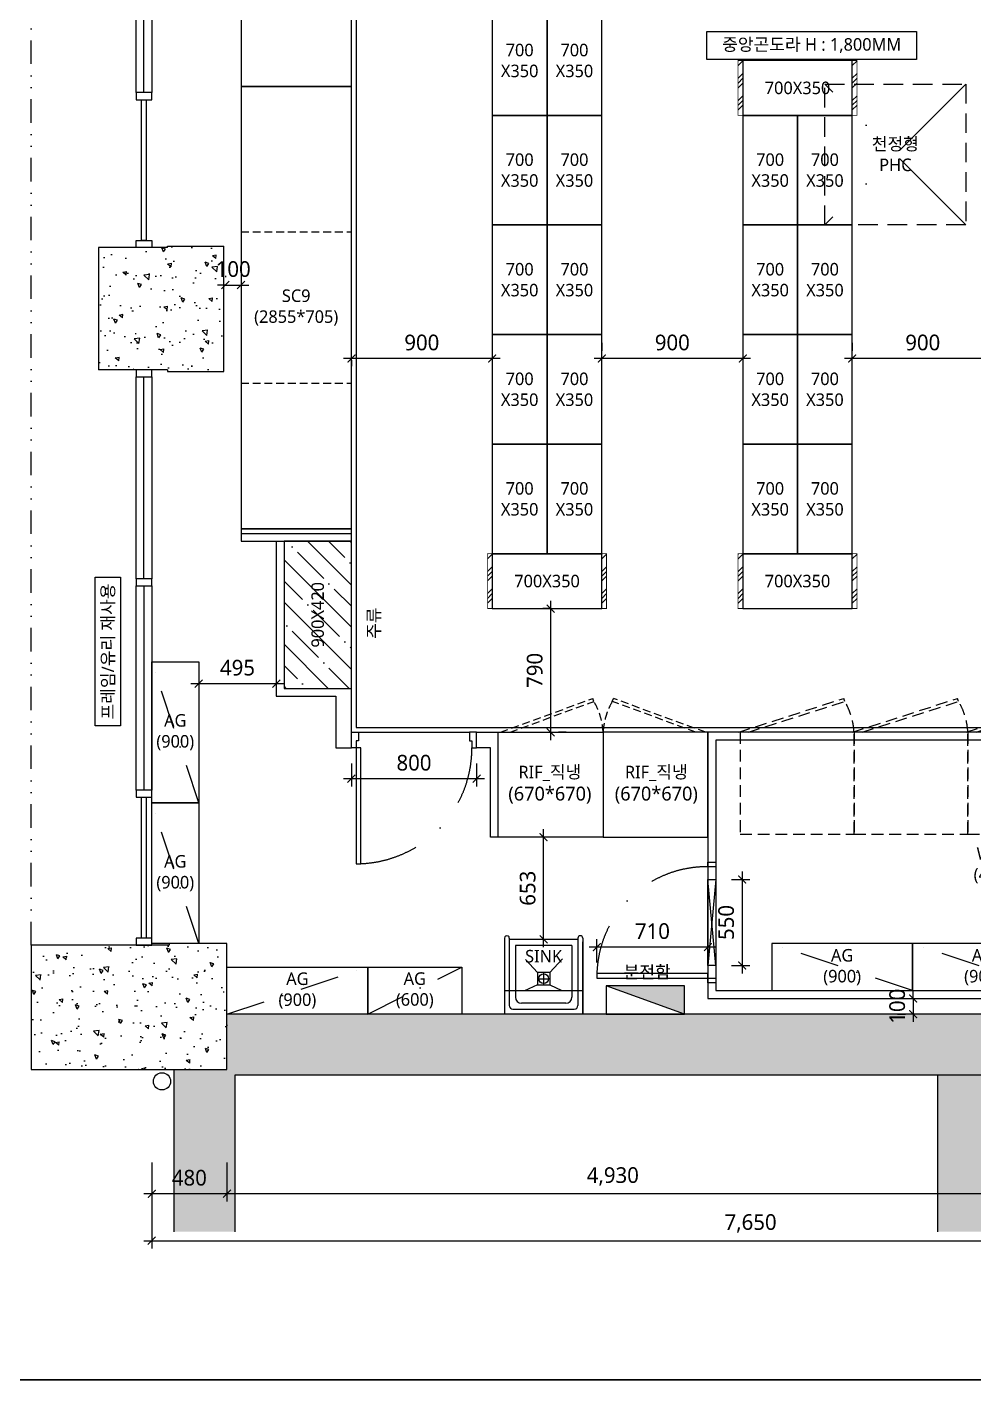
# Model space of a CAD drawing. Header units: millimetres. Extents: x 549809 to 574494, y -72589 to -46121.
# Drawn here: x 556534 to 562582, y -72589 to -63948 of the extents above; entities that cross this region are included whole.
import ezdxf

# ---------------------------------------------------------------- set-up
doc = ezdxf.new("R2010")
doc.units = ezdxf.units.MM
for name, pattern in [('DASHDOT', [1, 0.5, -0.25, 0, -0.25]), ('DIVIDE', [1.25, 0.5, -0.25, 0, -0.25, 0, -0.25]), ('HIDDEN', [0.375, 0.25, -0.125]), ('HIDDEN2', [4.7625, 3.175, -1.5875])]:
    doc.linetypes.add(name, pattern=pattern)
for name, color, linetype in [('DIM', 7, 'Continuous'), ('DIM_IN', 1, 'Continuous'), ('DOOR', 5, 'Continuous'), ('FUR', 6, 'Continuous'), ('HATCH', 6, 'Continuous'), ('layout', 2, 'Continuous'), ('OUT', 4, 'Continuous'), ('SHEET', 6, 'Continuous'), ('STL', 7, 'Continuous'), ('text', 7, 'Continuous'), ('WALL', 2, 'Continuous'), ('WALL_IN', 3, 'Continuous'), ('WIN', 4, 'Continuous'), ('집기', 5, 'Continuous')]:
    doc.layers.add(name, color=color, linetype=linetype)
doc.styles.add('맑은고딕', font='malgun.ttf')
doc.linetypes.add('ZIGZAG', pattern='A,0.00254,-5.08,[131,ltypeshp.shx,S=5.08,R=0,X=-5.08,Y=0],-10.16,[131,ltypeshp.shx,S=5.08,R=180,X=5.08,Y=0],-5.08', length=20.32254)
doc.dimstyles.new('DIM_기본(50)', dxfattribs={"dimscale": 50, "dimtxt": 2, "dimasz": 1, "dimexe": 1, "dimexo": 2, "dimgap": 1, "dimtad": 1, "dimtoh": 1, "dimdec": 0, "dimzin": 0, "dimdsep": 46, "dimlunit": 6, "dimtxsty": '맑은고딕', "dimblk": 'ARCHTICK', "dimcen": 1, "dimdle": 1, "dimclrd": 1, "dimclre": 1, "dimclrt": 7, "dimadec": 0, "dimazin": 0, "dimtfac": 1, "dimtdec": 0, "dimtix": 1, "dimtmove": 2, "dimatfit": 3, "dimldrblk": 'ARCHTICK', "dimfxl": 1, "dimtolj": 1, "dimtzin": 0, "dimlwd": -1, "dimlwe": -1, "dimarcsym": 0})
pattern_1 = [(140, (490818.04, -604750.56), (23.90863, 273.277), [28.575, -314.325]), (85, (490818.04, -604750.56), (-286.58527, -52.86513), [22.86, -251.46088]), (190.451445, (490820.03, -604727.79), (-262.67663, 220.41187), [24.28501, -267.13537]), (136.1842, (490741.84, -604750.56), (63.0635, 406.61856), [42.8625, -471.4875]), (186.63556, (490747.1, -604716.67), (-371.1392, 356.1062), [36.42753, -400.7034]), (81.18415, (490741.84, -604750.56), (-371.1392, 356.1062), [34.28995, -377.1896]), (111, (490760.89, -604712.46), (153.3978, 227.42159), [28.575, -314.325]), (56, (490760.89, -604712.46), (-276.28195, 92.70304), [22.86, -251.46]), (161.451445, (490773.67, -604693.5), (-122.88415, 320.12463), [24.28501, -267.1349]), (127.5, (490818.035, -604750.56), (-126.832558, 4.632905), [0, -248.412, 0, -255.27, 0, -252.4125]), (97.5, (490818.04, -604750.56), (-150.270862, 100.229494), [0, -145.542, 0, -242.697, 0, -96.2025]), (57.5, (490818.04, -604835.52), (8.593116, 203.385893), [0, -95.25, 0, -297.18, 0, -394.335]), (47.5, (490818.04, -604873.62), (-38.139737, 222.19377), [0, -123.825, 0, -197.358, 0, -280.035])]

# ---------------------------------------------------------------- blocks, each defined once
blk = doc.blocks.new('도면FORM(50)_1')
at = {"layer": 'SHEET', "color": 7, "lineweight": 30}
blk.add_line((215289.2, -97805.7), (235800.3, -97805.7), dxfattribs=at)
blk = doc.blocks.new('_ArchTick')
at = {"color": 0, "linetype": 'ByBlock', "const_width": 0.15}
blk.add_lwpolyline([(-0.5, -0.5), (0.5, 0.5)], dxfattribs=at)
blk = doc.blocks.new('*D106')
at = {"layer": 'Defpoints', "color": 0, "transparency": 16777216}
for p in [(557810.4, -71099.5), (562740.4, -71099.5), (557810.4, -71399.5)]:
    blk.add_point(p, dxfattribs=at)
at = {"layer": 'DIM', "color": 1, "transparency": 16777216}
for p, q in [((557810.4, -71199.5), (557810.4, -71449.5)), ((562740.4, -71199.5), (562740.4, -71449.5)), ((562790.4, -71399.5), (557760.4, -71399.5))]:
    blk.add_line(p, q, dxfattribs=at)
at = {"layer": 'DIM', "color": 1, "transparency": 16777216, "xscale": 50, "yscale": 50, "zscale": 50, "rotation": 180}
blk.add_blockref('_ArchTick', (557810.4, -71399.5), dxfattribs=at)
at = {"layer": 'DIM', "color": 1, "transparency": 16777216, "xscale": 50, "yscale": 50, "zscale": 50}
blk.add_blockref('_ArchTick', (562740.4, -71399.5), dxfattribs=at)
at = {"layer": 'DIM', "color": 7, "transparency": 16777216, "insert": (560275.4, -71289.4), "char_height": 100, "attachment_point": 5, "style": '맑은고딕'}
blk.add_mtext('\\A1;4,930', dxfattribs=at)
blk = doc.blocks.new('*D107')
at = {"layer": 'Defpoints', "color": 0, "transparency": 16777216}
for p in [(557330.4, -71099.5), (557810.4, -71099.5), (557330.4, -71399.5)]:
    blk.add_point(p, dxfattribs=at)
at = {"layer": 'DIM', "color": 1, "transparency": 16777216}
for p, q in [((557330.4, -71199.5), (557330.4, -71449.5)), ((557810.4, -71199.5), (557810.4, -71449.5)), ((557860.4, -71399.5), (557280.4, -71399.5))]:
    blk.add_line(p, q, dxfattribs=at)
at = {"layer": 'DIM', "color": 1, "transparency": 16777216, "xscale": 50, "yscale": 50, "zscale": 50, "rotation": 180}
blk.add_blockref('_ArchTick', (557330.4, -71399.5), dxfattribs=at)
at = {"layer": 'DIM', "color": 1, "transparency": 16777216, "xscale": 50, "yscale": 50, "zscale": 50}
blk.add_blockref('_ArchTick', (557810.4, -71399.5), dxfattribs=at)
at = {"layer": 'DIM', "color": 7, "transparency": 16777216, "insert": (557570.4, -71297.8), "char_height": 100, "attachment_point": 5, "style": '맑은고딕'}
blk.add_mtext('\\A1;480', dxfattribs=at)
blk = doc.blocks.new('*D108')
at = {"layer": 'Defpoints', "color": 0, "transparency": 16777216}
for p in [(557330.4, -71099.5), (564980.4, -71099.5), (564980.4, -71699.5)]:
    blk.add_point(p, dxfattribs=at)
at = {"layer": 'DIM', "color": 1, "transparency": 16777216}
for p, q in [((557330.4, -71199.5), (557330.4, -71749.5)), ((564980.4, -71199.5), (564980.4, -71749.5)), ((557280.4, -71699.5), (565030.4, -71699.5))]:
    blk.add_line(p, q, dxfattribs=at)
at = {"layer": 'DIM', "color": 1, "transparency": 16777216, "xscale": 50, "yscale": 50, "zscale": 50, "rotation": 180}
blk.add_blockref('_ArchTick', (557330.4, -71699.5), dxfattribs=at)
at = {"layer": 'DIM', "color": 1, "transparency": 16777216, "xscale": 50, "yscale": 50, "zscale": 50}
blk.add_blockref('_ArchTick', (564980.4, -71699.5), dxfattribs=at)
at = {"layer": 'DIM', "color": 7, "transparency": 16777216, "insert": (561155.4, -71589.4), "char_height": 100, "attachment_point": 5, "style": '맑은고딕'}
blk.add_mtext('\\A1;7,650', dxfattribs=at)
blk = doc.blocks.new('RIF_STANDARD_L')
at = {"layer": '집기', "color": 8, "linetype": 'HIDDEN', "ltscale": 200}
for p, q in [((60424.3, 125283.9), (61013.8, 125068)), ((60486.4, 125283.9), (61020.3, 125086.9)), ((61020.7, 125086.7), (61013.8, 125068))]:
    blk.add_line(p, q, dxfattribs=at)
at = {"layer": '집기', "color": 5}
blk.add_lwpolyline([(61079.6, 125953.9), (60409.6, 125953.9), (60409.6, 125283.9), (61079.6, 125283.9)], close=True, dxfattribs=at)
at = {"layer": '집기', "color": 8, "linetype": 'HIDDEN', "ltscale": 200}
blk.add_arc((60647.1, 125306.7), 433.1, 329.5073, 356.98529, dxfattribs=at)
blk = doc.blocks.new('*D126')
at = {"layer": 'Defpoints', "color": 0, "transparency": 16777216}
for p in [(557800.4, -65636.1), (557900.4, -65596.2), (557900.4, -65636.1)]:
    blk.add_point(p, dxfattribs=at)
at = {"layer": 'WALL_IN', "color": 1, "transparency": 16777216}
for p, q in [((557800.4, -65536.1), (557800.4, -65546.2)), ((557900.4, -65536.1), (557900.4, -65546.2)), ((557800.4, -65596.2), (557750.4, -65596.2)), ((557800.4, -65596.2), (557900.4, -65596.2)), ((557900.4, -65596.2), (557950.4, -65596.2))]:
    blk.add_line(p, q, dxfattribs=at)
at = {"layer": 'WALL_IN', "color": 1, "transparency": 16777216, "xscale": 50, "yscale": 50, "zscale": 50}
blk.add_blockref('_ArchTick', (557800.4, -65596.2), dxfattribs=at)
at = {"layer": 'WALL_IN', "color": 1, "transparency": 16777216, "xscale": 50, "yscale": 50, "zscale": 50, "rotation": 180}
blk.add_blockref('_ArchTick', (557900.4, -65596.2), dxfattribs=at)
at = {"layer": 'WALL_IN', "color": 7, "transparency": 16777216, "insert": (557850.4, -65494.3), "char_height": 100, "attachment_point": 5, "style": '맑은고딕'}
blk.add_mtext('\\A1;100', dxfattribs=at)
blk = doc.blocks.new('*D145')
at = {"layer": 'Defpoints', "color": 0, "transparency": 16777216}
for p in [(559969.7, -67661.9), (559878.4, -68451.9), (559878.4, -68451.9)]:
    blk.add_point(p, dxfattribs=at)
at = {"layer": 'WALL_IN', "color": 1, "transparency": 16777216}
for p, q in [((559878.4, -67611.9), (559878.4, -68501.9)), ((559869.7, -67661.9), (559828.4, -67661.9)), ((559978.4, -68451.9), (559928.4, -68451.9))]:
    blk.add_line(p, q, dxfattribs=at)
at = {"layer": 'WALL_IN', "color": 1, "transparency": 16777216, "xscale": 50, "yscale": 50, "zscale": 50}
for p, rotation in [((559878.4, -67661.9), 90), ((559878.4, -68451.9), 270)]:
    blk.add_blockref('_ArchTick', p, dxfattribs=dict(at, rotation=rotation))
at = {"layer": 'WALL_IN', "color": 7, "transparency": 16777216, "insert": (559776.7, -68056.9), "char_height": 100, "attachment_point": 5, "rotation": 90, "style": '맑은고딕'}
blk.add_mtext('\\A1;790', dxfattribs=at)
blk = doc.blocks.new('*D147')
at = {"layer": 'Defpoints', "color": 0, "transparency": 16777216}
for p in [(561805.4, -66064.9), (561805.4, -66064.9), (562705.4, -66064.9)]:
    blk.add_point(p, dxfattribs=at)
at = {"layer": 'WALL_IN', "color": 1, "transparency": 16777216}
for p, q in [((561805.4, -65964.9), (561805.4, -66014.9)), ((562705.4, -65964.9), (562705.4, -66014.9)), ((562755.4, -66064.9), (561755.4, -66064.9))]:
    blk.add_line(p, q, dxfattribs=at)
at = {"layer": 'WALL_IN', "color": 1, "transparency": 16777216, "xscale": 50, "yscale": 50, "zscale": 50, "rotation": 180}
blk.add_blockref('_ArchTick', (561805.4, -66064.9), dxfattribs=at)
at = {"layer": 'WALL_IN', "color": 1, "transparency": 16777216, "xscale": 50, "yscale": 50, "zscale": 50}
blk.add_blockref('_ArchTick', (562705.4, -66064.9), dxfattribs=at)
at = {"layer": 'WALL_IN', "color": 7, "transparency": 16777216, "insert": (562255.4, -65963.2), "char_height": 100, "attachment_point": 5, "style": '맑은고딕'}
blk.add_mtext('\\A1;900', dxfattribs=at)
blk = doc.blocks.new('*D148')
at = {"layer": 'Defpoints', "color": 0, "transparency": 16777216}
for p in [(560205.4, -66064.9), (560205.4, -66064.9), (561105.4, -66064.9)]:
    blk.add_point(p, dxfattribs=at)
at = {"layer": 'WALL_IN', "color": 1, "transparency": 16777216}
for p, q in [((560205.4, -65964.9), (560205.4, -66014.9)), ((561105.4, -65964.9), (561105.4, -66014.9)), ((561155.4, -66064.9), (560155.4, -66064.9))]:
    blk.add_line(p, q, dxfattribs=at)
at = {"layer": 'WALL_IN', "color": 1, "transparency": 16777216, "xscale": 50, "yscale": 50, "zscale": 50, "rotation": 180}
blk.add_blockref('_ArchTick', (560205.4, -66064.9), dxfattribs=at)
at = {"layer": 'WALL_IN', "color": 1, "transparency": 16777216, "xscale": 50, "yscale": 50, "zscale": 50}
blk.add_blockref('_ArchTick', (561105.4, -66064.9), dxfattribs=at)
at = {"layer": 'WALL_IN', "color": 7, "transparency": 16777216, "insert": (560655.4, -65963.2), "char_height": 100, "attachment_point": 5, "style": '맑은고딕'}
blk.add_mtext('\\A1;900', dxfattribs=at)
blk = doc.blocks.new('*D149')
at = {"layer": 'Defpoints', "color": 0, "transparency": 16777216}
for p in [(558605.4, -65974.9), (558605.4, -66064.9), (559505.4, -66064.9)]:
    blk.add_point(p, dxfattribs=at)
at = {"layer": 'WALL_IN', "color": 1, "transparency": 16777216}
for p, q in [((559505.4, -65964.9), (559505.4, -66014.9)), ((559555.4, -66064.9), (558555.4, -66064.9)), ((558605.4, -66074.9), (558605.4, -66114.9))]:
    blk.add_line(p, q, dxfattribs=at)
at = {"layer": 'WALL_IN', "color": 1, "transparency": 16777216, "xscale": 50, "yscale": 50, "zscale": 50, "rotation": 180}
blk.add_blockref('_ArchTick', (558605.4, -66064.9), dxfattribs=at)
at = {"layer": 'WALL_IN', "color": 1, "transparency": 16777216, "xscale": 50, "yscale": 50, "zscale": 50}
blk.add_blockref('_ArchTick', (559505.4, -66064.9), dxfattribs=at)
at = {"layer": 'WALL_IN', "color": 7, "transparency": 16777216, "insert": (559055.4, -65963.2), "char_height": 100, "attachment_point": 5, "style": '맑은고딕'}
blk.add_mtext('\\A1;900', dxfattribs=at)
blk = doc.blocks.new('*D154')
at = {"layer": 'Defpoints', "color": 0, "transparency": 16777216}
for p in [(562194.3, -70151.9), (562194.3, -70251.9), (562194.3, -70251.9)]:
    blk.add_point(p, dxfattribs=at)
at = {"layer": 'WALL_IN', "color": 1, "transparency": 16777216}
for p, q in [((562094.3, -70151.9), (562144.3, -70151.9)), ((562194.3, -70151.9), (562194.3, -70101.9)), ((562194.3, -70151.9), (562194.3, -70251.9)), ((562094.3, -70251.9), (562144.3, -70251.9)), ((562194.3, -70251.9), (562194.3, -70301.9))]:
    blk.add_line(p, q, dxfattribs=at)
at = {"layer": 'WALL_IN', "color": 1, "transparency": 16777216, "xscale": 50, "yscale": 50, "zscale": 50}
for p, rotation in [((562194.3, -70151.9), 270), ((562194.3, -70251.9), 90)]:
    blk.add_blockref('_ArchTick', p, dxfattribs=dict(at, rotation=rotation))
at = {"layer": 'WALL_IN', "color": 7, "transparency": 16777216, "insert": (562092.4, -70201.9), "char_height": 100, "attachment_point": 5, "rotation": 90, "style": '맑은고딕'}
blk.add_mtext('\\A1;100', dxfattribs=at)
blk = doc.blocks.new('*D161')
at = {"layer": 'Defpoints', "color": 0, "transparency": 16777216}
for p in [(557630.4, -68141.7), (558125.4, -68141.7), (558125.4, -68141.7)]:
    blk.add_point(p, dxfattribs=at)
at = {"layer": 'WALL_IN', "color": 1, "transparency": 16777216}
for p, q in [((557630.4, -68041.7), (557630.4, -68091.7)), ((558125.4, -68041.7), (558125.4, -68091.7)), ((557580.4, -68141.7), (558175.4, -68141.7))]:
    blk.add_line(p, q, dxfattribs=at)
at = {"layer": 'WALL_IN', "color": 1, "transparency": 16777216, "xscale": 50, "yscale": 50, "zscale": 50, "rotation": 180}
blk.add_blockref('_ArchTick', (557630.4, -68141.7), dxfattribs=at)
at = {"layer": 'WALL_IN', "color": 1, "transparency": 16777216, "xscale": 50, "yscale": 50, "zscale": 50}
blk.add_blockref('_ArchTick', (558125.4, -68141.7), dxfattribs=at)
at = {"layer": 'WALL_IN', "color": 7, "transparency": 16777216, "insert": (557877.9, -68040), "char_height": 100, "attachment_point": 5, "style": '맑은고딕'}
blk.add_mtext('\\A1;495', dxfattribs=at)
blk = doc.blocks.new('*D166')
at = {"layer": 'Defpoints', "color": 0, "transparency": 16777216}
for p in [(559833.4, -69121.9), (559833.4, -69121.9), (559833.4, -69775)]:
    blk.add_point(p, dxfattribs=at)
at = {"layer": 'WALL_IN', "color": 1, "transparency": 16777216}
for p, q in [((559833.4, -69825), (559833.4, -69071.9)), ((559933.4, -69121.9), (559883.4, -69121.9)), ((559933.4, -69775), (559883.4, -69775))]:
    blk.add_line(p, q, dxfattribs=at)
at = {"layer": 'WALL_IN', "color": 1, "transparency": 16777216, "xscale": 50, "yscale": 50, "zscale": 50}
for p, rotation in [((559833.4, -69121.9), 90), ((559833.4, -69775), 270)]:
    blk.add_blockref('_ArchTick', p, dxfattribs=dict(at, rotation=rotation))
at = {"layer": 'WALL_IN', "color": 7, "transparency": 16777216, "insert": (559731.7, -69448.4), "char_height": 100, "attachment_point": 5, "rotation": 90, "style": '맑은고딕'}
blk.add_mtext('\\A1;653', dxfattribs=at)
blk = doc.blocks.new('SODSKSQKDRL')
at = {"layer": '집기', "color": 1, "linetype": 'DASHDOT', "ltscale": 1200}
for p, q in [((71783.7, 126275.2), (70883.7, 127175.2)), ((71783.7, 127175.2), (70883.7, 126275.2))]:
    blk.add_line(p, q, dxfattribs=at)
at = {"layer": '집기', "color": 1, "linetype": 'HIDDEN', "ltscale": 500}
blk.add_lwpolyline([(70883.7, 127175.2), (71783.7, 127175.2), (71783.7, 126275.2), (70883.7, 126275.2)], close=True, dxfattribs=at)
blk = doc.blocks.new('OSC9_2855_R')
at = {"layer": '집기', "color": 4, "linetype": 'HIDDEN', "ltscale": 200}
for p, q in [((557900.4, -62431.9), (558605.4, -62431.9)), ((557900.4, -63396.9), (558605.4, -63396.9))]:
    blk.add_line(p, q, dxfattribs=at)
at = {"layer": '집기'}
for points in [[(557900.4, -61501.9), (557900.4, -61471.9), (558605.4, -61471.9), (558605.4, -61501.9)], [(558605.4, -64326.9), (558605.4, -61501.9), (557900.4, -61501.9), (557900.4, -64326.9)]]:
    blk.add_lwpolyline(points, close=True, dxfattribs=at)
at = {"layer": 'text', "insert": (558252.9, -62914.4), "char_height": 80, "attachment_point": 5, "style": '맑은고딕'}
blk.add_mtext('SC9\\P(2855*705)', dxfattribs=at)
blk = doc.blocks.new('OSC9_2855_L')
at = {"layer": '집기', "color": 4, "linetype": 'HIDDEN', "ltscale": 200}
for p, q in [((557900.4, -65256.9), (558605.4, -65256.9)), ((557900.4, -66221.9), (558605.4, -66221.9))]:
    blk.add_line(p, q, dxfattribs=at)
at = {"layer": '집기'}
for points in [[(558605.4, -67151.9), (558605.4, -64326.9), (557900.4, -64326.9), (557900.4, -67151.9)], [(558605.4, -67181.9), (558605.4, -67151.9), (557900.4, -67151.9), (557900.4, -67181.9)]]:
    blk.add_lwpolyline(points, close=True, dxfattribs=at)
at = {"layer": 'text', "insert": (558252.9, -65739.4), "char_height": 80, "attachment_point": 5, "style": '맑은고딕'}
blk.add_mtext('SC9\\P(2855*705)', dxfattribs=at)
blk = doc.blocks.new('wine_gondola_900')
at = {"layer": 'FUR'}
h = blk.add_hatch(dxfattribs=at)
h.set_pattern_fill('ANSI35', color=252, scale=30, angle=90)
h.set_pattern_definition([(135, (555902.83, -269559.5), (-134.70384, -134.70384), []), (135, (555902.83, -269424.79), (-134.70384, -134.70384), [238.125, -47.625, 0, -47.625])])
h.paths.add_polyline_path([(558175.4, -67231.9), (558175.4, -68171.9), (558605.4, -68171.9), (558605.4, -67231.9)])
at = {"layer": '집기', "color": 70}
blk.add_lwpolyline([(558605.4, -68171.9), (558605.4, -67231.9), (558175.4, -67231.9), (558175.4, -68171.9)], close=True, dxfattribs=at)
at = {"layer": 'text', "insert": (558390.4, -67701.9), "char_height": 80, "attachment_point": 5, "rotation": 90, "style": '맑은고딕'}
blk.add_mtext('900X420', dxfattribs=at)
blk = doc.blocks.new('*D168')
at = {"color": 1, "transparency": 16777216}
for p, q in [((563792.9, -68401.9), (563792.9, -69151.9)), ((563724.9, -68451.9), (563842.9, -68451.9)), ((563724.9, -69101.9), (563842.9, -69101.9))]:
    blk.add_line(p, q, dxfattribs=at)
at = {"layer": 'Defpoints', "color": 0, "transparency": 16777216}
for p in [(563624.9, -68451.9), (563624.9, -69101.9), (563792.9, -69101.9)]:
    blk.add_point(p, dxfattribs=at)
at = {"color": 1, "transparency": 16777216, "xscale": 50, "yscale": 50, "zscale": 50}
for p, rotation in [((563792.9, -68451.9), 90), ((563792.9, -69101.9), 270)]:
    blk.add_blockref('_ArchTick', p, dxfattribs=dict(at, rotation=rotation))
at = {"color": 7, "transparency": 16777216, "insert": (563691.2, -68776.9), "char_height": 100, "attachment_point": 5, "rotation": 90, "style": '맑은고딕'}
blk.add_mtext('\\A1;650', dxfattribs=at)
blk = doc.blocks.new('*D169')
at = {"color": 1, "transparency": 16777216}
for p, q in [((563724.9, -69101.9), (563842.9, -69101.9)), ((563792.9, -69051.9), (563792.9, -69851.9)), ((563724.9, -69801.9), (563842.9, -69801.9))]:
    blk.add_line(p, q, dxfattribs=at)
at = {"layer": 'Defpoints', "color": 0, "transparency": 16777216}
for p in [(563624.9, -69101.9), (563624.9, -69801.9), (563792.9, -69801.9)]:
    blk.add_point(p, dxfattribs=at)
at = {"color": 1, "transparency": 16777216, "xscale": 50, "yscale": 50, "zscale": 50}
for p, rotation in [((563792.9, -69101.9), 90), ((563792.9, -69801.9), 270)]:
    blk.add_blockref('_ArchTick', p, dxfattribs=dict(at, rotation=rotation))
at = {"color": 7, "transparency": 16777216, "insert": (563691.2, -69451.9), "char_height": 100, "attachment_point": 5, "rotation": 90, "style": '맑은고딕'}
blk.add_mtext('\\A1;700', dxfattribs=at)
blk = doc.blocks.new('*D170')
at = {"color": 1, "transparency": 16777216}
for p, q in [((561101.4, -69341.9), (561101.4, -69991.9)), ((561033.4, -69391.9), (561151.4, -69391.9)), ((561033.4, -69941.9), (561151.4, -69941.9))]:
    blk.add_line(p, q, dxfattribs=at)
at = {"layer": 'Defpoints', "color": 0, "transparency": 16777216}
for p in [(560933.4, -69391.9), (560933.4, -69941.9), (561101.4, -69941.9)]:
    blk.add_point(p, dxfattribs=at)
at = {"color": 1, "transparency": 16777216, "xscale": 50, "yscale": 50, "zscale": 50}
for p, rotation in [((561101.4, -69391.9), 90), ((561101.4, -69941.9), 270)]:
    blk.add_blockref('_ArchTick', p, dxfattribs=dict(at, rotation=rotation))
at = {"color": 7, "transparency": 16777216, "insert": (560999.7, -69666.9), "char_height": 100, "attachment_point": 5, "rotation": 90, "style": '맑은고딕'}
blk.add_mtext('\\A1;550', dxfattribs=at)
blk = doc.blocks.new('*D171')
at = {"color": 1, "transparency": 16777216}
for p, q in [((560173.4, -69921.9), (560173.4, -69774.6)), ((560883.4, -69921.9), (560883.4, -69774.6)), ((560933.4, -69824.6), (560123.4, -69824.6))]:
    blk.add_line(p, q, dxfattribs=at)
at = {"layer": 'Defpoints', "color": 0, "transparency": 16777216}
for p in [(560173.4, -69824.6), (560173.4, -70021.9), (560883.4, -70021.9)]:
    blk.add_point(p, dxfattribs=at)
at = {"color": 1, "transparency": 16777216, "xscale": 50, "yscale": 50, "zscale": 50, "rotation": 180}
blk.add_blockref('_ArchTick', (560173.4, -69824.6), dxfattribs=at)
at = {"color": 1, "transparency": 16777216, "xscale": 50, "yscale": 50, "zscale": 50}
blk.add_blockref('_ArchTick', (560883.4, -69824.6), dxfattribs=at)
at = {"color": 7, "transparency": 16777216, "insert": (560528.4, -69722.7), "char_height": 100, "attachment_point": 5, "style": '맑은고딕'}
blk.add_mtext('\\A1;710', dxfattribs=at)
blk = doc.blocks.new('*D151')
at = {"layer": 'Defpoints', "color": 0, "transparency": 16777216}
for p in [(563055.4, -67661.9), (563055.4, -68451.9), (563055.4, -68451.9)]:
    blk.add_point(p, dxfattribs=at)
at = {"layer": 'WALL_IN', "color": 1, "transparency": 16777216}
for p, q in [((563055.4, -67611.9), (563055.4, -68501.9)), ((562955.4, -67661.9), (563005.4, -67661.9)), ((562955.4, -68451.9), (563005.4, -68451.9))]:
    blk.add_line(p, q, dxfattribs=at)
at = {"layer": 'WALL_IN', "color": 1, "transparency": 16777216, "xscale": 50, "yscale": 50, "zscale": 50}
for p, rotation in [((563055.4, -67661.9), 90), ((563055.4, -68451.9), 270)]:
    blk.add_blockref('_ArchTick', p, dxfattribs=dict(at, rotation=rotation))
at = {"layer": 'WALL_IN', "color": 7, "transparency": 16777216, "insert": (562953.7, -68056.9), "char_height": 100, "attachment_point": 5, "rotation": 90, "style": '맑은고딕'}
blk.add_mtext('\\A1;790', dxfattribs=at)
blk = doc.blocks.new('gondola_700_350')
at = {"layer": '집기'}
blk.add_lwpolyline([(563405.4, -67311.9), (562705.4, -67311.9), (562705.4, -67661.9), (563405.4, -67661.9)], close=True, dxfattribs=at)
blk = doc.blocks.new('QNSWJSQKSSSSSSSSSSSSSSSSS')
at = {"layer": 'FUR', "color": 4}
blk.add_line((82877.5, 98862.7), (82377.5, 99042.7), dxfattribs=at)
blk.add_lwpolyline([(82877.5, 99042.7), (82377.5, 99042.7), (82377.5, 98862.7), (82877.5, 98862.7)], close=True, dxfattribs=at)
blk.add_solid([(82377.5, 99042.7), (82877.5, 98862.7), (82877.5, 99042.7)], dxfattribs=at)
blk = doc.blocks.new('distribution_box')
blk.add_blockref('QNSWJSQKSSSSSSSSSSSSSSSSS', (477855.9, -169114.5))
blk = doc.blocks.new('sink500')
at = {"layer": 'FUR'}
for p, q in [((559583.4, -69767.3), (559583.4, -70251.9)), ((559614.4, -69767.3), (559614.4, -70197.7)), ((560052.4, -69775), (559614.4, -69775)), ((560013.7, -69813.7), (559653.1, -69813.7)), ((559653.1, -69813.7), (559653.1, -70143.5)), ((560013.7, -69813.7), (560013.7, -70143.5)), ((560052.4, -69767.3), (560052.4, -70197.7)), ((560083.4, -69767.3), (560083.4, -70251.9)), ((559872.1, -69987.4), (559954.1, -69899.2)), ((559794.7, -69987.4), (559717.3, -69904.1)), ((559872.1, -69987.4), (559794.7, -69987.4)), ((559794.7, -69987.4), (559794.7, -70064.8)), ((559833.4, -69987.8), (559833.4, -70064.4)), ((559872.1, -69987.4), (559872.1, -70064.8)), ((560083.4, -70251.9), (560083.4, -69933)), ((559794.7, -70064.8), (559710.5, -70104)), ((559794.7, -70064.8), (559872.1, -70064.8)), ((559795.1, -70026.1), (559871.7, -70026.1)), ((559872.1, -70064.8), (559949, -70100.7)), ((559583.4, -70101.9), (560083.4, -70101.9)), ((559637.6, -70220.9), (560029.2, -70220.9)), ((559975, -70182.2), (559691.8, -70182.2)), ((560083.4, -70251.9), (559583.4, -70251.9))]:
    blk.add_line(p, q, dxfattribs=at)
at = {"layer": 'FUR', "ltscale": 0.5}
for p, q in [((560083.4, -70251.9), (560083.4, -69790.9)), ((560083.4, -70101.9), (560083.4, -70251.9))]:
    blk.add_line(p, q, dxfattribs=at)
at = {"layer": 'FUR'}
blk.add_circle((559833.4, -70026.1), 31, dxfattribs=at)
for centre, radius, start, end in [((559598.9, -69767.3), 15.5, 0, 180.00351), ((560067.9, -69767.3), 15.5, 0, 180), ((559691.8, -70143.5), 38.7, 180, 270), ((559975, -70143.5), 38.7, 270, 0), ((559637.6, -70197.7), 23.2, 180, 270), ((560029.2, -70197.7), 23.2, 270, 0)]:
    blk.add_arc(centre, radius, start, end, dxfattribs=at)
blk = doc.blocks.new('*D127')
at = {"layer": 'Defpoints', "color": 0, "transparency": 16777216}
for p in [(558605.4, -68551.9), (559405.4, -68551.9), (558605.4, -68748.8)]:
    blk.add_point(p, dxfattribs=at)
at = {"layer": 'DIM_IN', "color": 1, "transparency": 16777216}
for p, q in [((558605.4, -68651.9), (558605.4, -68798.8)), ((559405.4, -68651.9), (559405.4, -68798.8)), ((559455.4, -68748.8), (558555.4, -68748.8))]:
    blk.add_line(p, q, dxfattribs=at)
at = {"layer": 'DIM_IN', "color": 1, "transparency": 16777216, "xscale": 50, "yscale": 50, "zscale": 50, "rotation": 180}
blk.add_blockref('_ArchTick', (558605.4, -68748.8), dxfattribs=at)
at = {"layer": 'DIM_IN', "color": 1, "transparency": 16777216, "xscale": 50, "yscale": 50, "zscale": 50}
blk.add_blockref('_ArchTick', (559405.4, -68748.8), dxfattribs=at)
at = {"layer": 'DIM_IN', "color": 7, "transparency": 16777216, "insert": (559005.4, -68647.2), "char_height": 100, "attachment_point": 5, "style": '맑은고딕'}
blk.add_mtext('\\A1;800', dxfattribs=at)
blk = doc.blocks.new('wic5d_4047_1700')
at = {"layer": 'DOOR', "color": 8}
for p, q in [((560933.4, -69941.9), (560883.4, -69391.9)), ((560933.4, -69391.9), (560883.4, -69941.9))]:
    blk.add_line(p, q, dxfattribs=at)
at = {"layer": '집기', "color": 8, "linetype": 'HIDDEN', "ltscale": 300}
for p, q in [((561079.4, -68451.9), (561750.7, -68235.9)), ((561141.5, -68451.9), (561757.1, -68254.9)), ((561757.1, -68254.9), (561750.7, -68235.9)), ((561806.4, -68451.9), (562477.7, -68235.9)), ((561868.5, -68451.9), (562484.1, -68254.9)), ((562484.1, -68254.9), (562477.7, -68235.9)), ((562533.4, -68451.9), (563204.7, -68235.9)), ((562595.5, -68451.9), (563211.1, -68254.9)), ((563211.1, -68254.9), (563204.7, -68235.9)), ((563260.4, -68451.9), (563931.7, -68235.9)), ((563322.5, -68451.9), (563938.1, -68254.9)), ((563938.1, -68254.9), (563931.7, -68235.9)), ((563987.4, -68451.9), (564658.7, -68235.9)), ((564049.5, -68451.9), (564665.1, -68254.9)), ((564665.1, -68254.9), (564658.7, -68235.9))]:
    blk.add_line(p, q, dxfattribs=at)
at = {"layer": '집기', "color": 8, "linetype": 'DASHDOT', "ltscale": 500}
for p, q in [((562190.4, -70101.9), (561290.4, -69801.9)), ((563090.4, -70101.9), (562190.4, -69801.9)), ((563990.4, -70101.9), (563090.4, -69801.9))]:
    blk.add_line(p, q, dxfattribs=at)
at = {"layer": '집기', "color": 5}
for points in [[(564040.4, -70151.9), (564040.4, -69751.9), (564930.4, -69751.9), (564930.4, -68451.9), (560883.4, -68451.9), (560883.4, -70151.9)], [(563990.4, -70101.9), (563990.4, -69701.9), (564880.4, -69701.9), (564880.4, -68501.9), (560933.4, -68501.9), (560933.4, -70101.9)]]:
    blk.add_lwpolyline(points, close=True, dxfattribs=at)
at = {"layer": '집기', "color": 8, "linetype": 'HIDDEN', "ltscale": 300}
for points in [[(561089.4, -69101.9), (561816.4, -69101.9), (561816.4, -68451.9), (561089.4, -68451.9)], [(561816.4, -69101.9), (562543.4, -69101.9), (562543.4, -68451.9), (561816.4, -68451.9)], [(562543.4, -69101.9), (563270.4, -69101.9), (563270.4, -68451.9), (562543.4, -68451.9)], [(563997.4, -69101.9), (563270.4, -69101.9), (563270.4, -68451.9), (563997.4, -68451.9)], [(564724.4, -69101.9), (563997.4, -69101.9), (563997.4, -68451.9), (564724.4, -68451.9)]]:
    blk.add_lwpolyline(points, close=True, dxfattribs=at)
at = {"layer": '집기', "color": 6}
blk.add_lwpolyline([(560933.4, -69281.9), (560933.4, -69311.9), (560883.4, -69311.9), (560883.4, -69281.9)], close=True, dxfattribs=at)
at = {"layer": '집기', "color": 1}
blk.add_lwpolyline([(560933.4, -69391.9), (560933.4, -69941.9), (560883.4, -69941.9), (560883.4, -69391.9)], close=True, dxfattribs=at)
at = {"layer": '집기', "color": 1, "linetype": 'Continuous', "ltscale": 300}
for points in [[(562190.4, -70101.9), (562190.4, -69801.9), (561290.4, -69801.9), (561290.4, -70101.9)], [(563090.4, -70101.9), (563090.4, -69801.9), (562190.4, -69801.9), (562190.4, -70101.9)], [(563990.4, -70101.9), (563990.4, -69801.9), (563090.4, -69801.9), (563090.4, -70101.9)]]:
    blk.add_lwpolyline(points, close=True, dxfattribs=at)
at = {"layer": '집기', "color": 7}
blk.add_lwpolyline([(560883.4, -69991.9), (560173.4, -69991.9), (560173.4, -70021.9), (560883.4, -70021.9)], close=True, dxfattribs=at)
at = {"layer": '집기', "color": 8, "linetype": 'HIDDEN', "ltscale": 300}
for centre in [(561383.9, -68474.6), (562110.9, -68474.6), (562837.9, -68474.6), (563564.9, -68474.6), (564291.9, -68474.6)]:
    blk.add_arc(centre, 433.1, 3.01471, 30.4927, dxfattribs=at)
at = {"layer": '집기', "color": 1, "linetype": 'DASHDOT', "ltscale": 800}
blk.add_arc((560875.8, -70013.5), 702.4, 87.33955, 180.67809, dxfattribs=at)
at = {"layer": '집기', "color": 7, "char_height": 80, "attachment_point": 5, "style": '맑은고딕'}
for s, insert in [('\\pxqc; WIC 5D KING\\P(4,047*1,700)', (562906.9, -69301.9)), ('AG\\P(900)', (561740.4, -69951.9)), ('AG\\P(900)', (562640.4, -69951.9)), ('AG\\P(900)', (563540.4, -69951.9))]:
    blk.add_mtext(s, dxfattribs=dict(at, insert=insert))
at = {"color": 1}
for base, p1, p2, angle, picture, middle in [((563792.9, -69101.9), (563624.9, -68451.9), (563624.9, -69101.9), 270, '*D168', (563691.2, -68776.9)), ((563792.9, -69801.9), (563624.9, -69101.9), (563624.9, -69801.9), 270, '*D169', (563691.2, -69451.9)), ((561101.4, -69941.9), (560933.4, -69391.9), (560933.4, -69941.9), 270, '*D170', (560999.7, -69666.9)), ((560173.4, -69824.6), (560883.4, -70021.9), (560173.4, -70021.9), 180, '*D171', (560528.4, -69722.7))]:
    dim = blk.add_linear_dim(base=base, p1=p1, p2=p2, angle=angle, dimstyle='DIM_기본(50)', dxfattribs=at)
    dim.commit()
    dim.dimension.update_dxf_attribs({"geometry": picture, "text_midpoint": middle})
at = {"layer": 'WALL_IN'}
dim = blk.add_linear_dim(base=(563055.4, -68451.9), p1=(563055.4, -67661.9), p2=(563055.4, -68451.9), angle=90, dimstyle='DIM_기본(50)', dxfattribs=at)
dim.commit()
dim.dimension.update_dxf_attribs({"geometry": '*D151', "text_midpoint": (562953.7, -68056.9)})
blk = doc.blocks.new('backroom_door_800')
at = {"layer": 'DOOR', "color": 0}
blk.add_line((558650.4, -68451.9), (559360.4, -68451.9), dxfattribs=at)
at = {"layer": 'DOOR', "color": 7, "linetype": 'ByBlock', "ltscale": 400}
for points in [[(558605.4, -68451.9), (558650.4, -68451.9), (558650.4, -68506.9), (558635.4, -68506.9), (558635.4, -68551.9), (558605.4, -68551.9), (558605.4, -68451.9)], [(559405.4, -68451.9), (559360.4, -68451.9), (559360.4, -68506.9), (559375.4, -68506.9), (559375.4, -68551.9), (559405.4, -68551.9), (559405.4, -68451.9)]]:
    blk.add_lwpolyline(points, dxfattribs=at)
blk.add_lwpolyline([(558635.4, -69291.9), (558665.4, -69291.9), (558665.4, -68551.9), (558635.4, -68551.9)], close=True, dxfattribs=at)
at = {"layer": 'DOOR', "color": 1, "linetype": 'DASHDOT', "ltscale": 800}
blk.add_arc((558635.4, -68551.9), 740, 270, 0, dxfattribs=at)
at = {"layer": 'DIM_IN', "color": 1}
dim = blk.add_linear_dim(base=(558605.4, -68748.8), p1=(559405.4, -68551.9), p2=(558605.4, -68551.9), angle=180, dimstyle='DIM_기본(50)', dxfattribs=at)
dim.commit()
dim.dimension.update_dxf_attribs({"geometry": '*D127', "text_midpoint": (559005.4, -68647.2)})

msp = doc.modelspace()

# ---------------------------------------------------------------- hatches: boundary and pattern name
at = {"layer": 'FUR', "ltscale": 400}
h = msp.add_hatch(dxfattribs=at)
h.set_pattern_fill('GOST_GROUND', color=1, scale=10, angle=360, style=0)
h.set_pattern_definition([(45, (558050.09, -297251.86), (141.421356, -4e-14), []), (45, (558080.09, -297251.86), (141.421356, -4e-14), []), (45, (558110.09, -297251.86), (141.421356, -4e-14), [])])
h.paths.add_polyline_path([(561075.4, -64161.9), (561105.4, -64161.9), (561105.4, -64511.9), (561075.4, -64511.9)])
h = msp.add_hatch(dxfattribs=at)
h.set_pattern_fill('GOST_GROUND', color=1, scale=10, angle=360, style=0)
h.set_pattern_definition([(45, (558780.09, -297251.86), (141.421356, -4e-14), []), (45, (558810.09, -297251.86), (141.421356, -4e-14), []), (45, (558840.09, -297251.86), (141.421356, -4e-14), [])])
h.paths.add_polyline_path([(561805.4, -64161.9), (561835.4, -64161.9), (561835.4, -64511.9), (561805.4, -64511.9)])
h = msp.add_hatch(dxfattribs=at)
h.set_pattern_fill('GOST_GROUND', color=1, scale=10, angle=360, style=0)
h.set_pattern_definition([(45, (556450.09, -300401.86), (141.421356, -4e-14), []), (45, (556480.09, -300401.86), (141.421356, -4e-14), []), (45, (556510.09, -300401.86), (141.421356, -4e-14), [])])
h.paths.add_polyline_path([(559475.4, -67311.9), (559505.4, -67311.9), (559505.4, -67661.9), (559475.4, -67661.9)])
h = msp.add_hatch(dxfattribs=at)
h.set_pattern_fill('GOST_GROUND', color=1, scale=10, angle=360, style=0)
h.set_pattern_definition([(45, (557180.09, -300401.86), (141.421356, -4e-14), []), (45, (557210.09, -300401.86), (141.421356, -4e-14), []), (45, (557240.09, -300401.86), (141.421356, -4e-14), [])])
h.paths.add_polyline_path([(560205.4, -67311.9), (560235.4, -67311.9), (560235.4, -67661.9), (560205.4, -67661.9)])
h = msp.add_hatch(dxfattribs=at)
h.set_pattern_fill('GOST_GROUND', color=1, scale=10, angle=360, style=0)
h.set_pattern_definition([(45, (558050.09, -300401.86), (141.421356, -4e-14), []), (45, (558080.09, -300401.86), (141.421356, -4e-14), []), (45, (558110.09, -300401.86), (141.421356, -4e-14), [])])
h.paths.add_polyline_path([(561075.4, -67311.9), (561105.4, -67311.9), (561105.4, -67661.9), (561075.4, -67661.9)])
h = msp.add_hatch(dxfattribs=at)
h.set_pattern_fill('GOST_GROUND', color=1, scale=10, angle=360, style=0)
h.set_pattern_definition([(45, (558780.09, -300401.86), (141.421356, -4e-14), []), (45, (558810.09, -300401.86), (141.421356, -4e-14), []), (45, (558840.09, -300401.86), (141.421356, -4e-14), [])])
h.paths.add_polyline_path([(561805.4, -67311.9), (561835.4, -67311.9), (561835.4, -67661.9), (561805.4, -67661.9)])
at = {"layer": 'HATCH'}
h = msp.add_hatch(dxfattribs=at)
h.set_pattern_fill('ANSI33', color=8, scale=25, angle=90)
h.set_pattern_definition([(135, (490818.04, -604750.56), (-112.2532, -112.2532), []), (135, (490818.04, -604638.3), (-112.2532, -112.2532), [79.375, -39.6875])])
h.paths.add_polyline_path([(557800.4, -61141.9), (557800.4, -61371.9), (564540.4, -61371.9), (564540.4, -61141.9)])
h.paths.add_polyline_path([(557810.4, -70251.9), (557810.4, -70606.9), (557470.4, -70606.9), (557470.4, -71641.9), (557860.4, -71641.9), (557860.4, -70641.9), (562820.4, -70641.9), (562820.4, -70511.9), (563570.4, -70511.9), (563570.4, -70641.9), (564140.4, -70641.9), (564140.4, -70341.9), (563210.4, -70341.9), (563210.4, -70411.9), (562890.4, -70411.9), (562890.4, -70341.9), (562740.4, -70341.9), (562740.4, -70251.9)])
h.paths.add_polyline_path([(562350.4, -70641.9), (562350.4, -71641.9), (562740.4, -71641.9), (562740.4, -70641.9)], flags=17)
h.paths.add_polyline_path([(567170.4, -70031.9), (567170.4, -71641.9), (567370.4, -71641.9), (567370.4, -70031.9)])
h = msp.add_hatch(dxfattribs=at)
h.set_pattern_fill('AR-CONC', color=8, scale=1.5, angle=90)
h.set_pattern_definition(pattern_1)
h.paths.add_polyline_path([(557430.4, -65346.9), (557430.4, -65356.9), (556990.4, -65356.9), (556990.4, -66136.9), (557430.4, -66136.9), (557430.4, -66146.9), (557790.4, -66146.9), (557790.4, -65346.9)])
h = msp.add_hatch(dxfattribs=at)
h.set_pattern_fill('AR-CONC', color=8, scale=1.5, angle=90)
h.set_pattern_definition(pattern_1)
h.paths.add_polyline_path([(557440.4, -69801.9), (557440.4, -69811.9), (556560.4, -69811.9), (556560.4, -70606.9), (557810.4, -70606.9), (557810.4, -69801.9)])

# ---------------------------------------------------------------- linework, layer by layer
at = {"layer": 'DOOR', "color": 4, "linetype": 'ByBlock', "ltscale": 400}
for points in [[(557295.4, -64411.9), (557295.4, -65311.9), (557265.4, -65311.9), (557265.4, -64411.9)], [(557295.4, -68866.9), (557295.4, -69766.9), (557265.4, -69766.9), (557265.4, -68866.9)]]:
    msp.add_lwpolyline(points, close=True, dxfattribs=at)
at = {"layer": 'FUR', "color": 4, "const_width": 5}
for points in [[(561075.4, -64161.9), (561105.4, -64161.9), (561105.4, -64511.9), (561075.4, -64511.9)], [(561805.4, -64161.9), (561835.4, -64161.9), (561835.4, -64511.9), (561805.4, -64511.9)], [(559475.4, -67311.9), (559505.4, -67311.9), (559505.4, -67661.9), (559475.4, -67661.9)], [(560205.4, -67311.9), (560235.4, -67311.9), (560235.4, -67661.9), (560205.4, -67661.9)], [(561075.4, -67311.9), (561105.4, -67311.9), (561105.4, -67661.9), (561075.4, -67661.9)], [(561805.4, -67311.9), (561835.4, -67311.9), (561835.4, -67661.9), (561805.4, -67661.9)]]:
    msp.add_lwpolyline(points, close=True, dxfattribs=at)
at = {"layer": 'layout', "color": 32, "linetype": 'ZIGZAG', "ltscale": 5}
msp.add_lwpolyline([(558635.4, -61471.9), (558635.4, -68421.9), (564980.4, -68421.9)], dxfattribs=at)
at = {"layer": 'OUT', "color": 5, "linetype": 'DIVIDE', "ltscale": 300}
msp.add_line((556560.4, -69811.9), (556560.4, -60816.9), dxfattribs=at)
at = {"layer": 'STL'}
msp.add_circle((557395.4, -70681.9), 55, dxfattribs=at)
at = {"layer": 'text', "color": 1}
msp.add_lwpolyline([(560875.7, -63976.1), (562215.7, -63976.1), (562215.7, -64156.1), (560875.7, -64156.1)], close=True, dxfattribs=at)
at = {"layer": 'WALL'}
for p, q in [((557430.4, -65356.9), (556990.4, -65356.9)), ((556990.4, -65356.9), (556990.4, -66136.9)), ((557430.4, -65356.9), (557430.4, -65346.9)), ((557430.4, -65346.9), (557790.4, -65346.9)), ((557790.4, -66146.9), (557790.4, -65346.9)), ((557430.4, -66136.9), (556990.4, -66136.9)), ((557430.4, -66136.9), (557430.4, -66146.9)), ((557430.4, -66146.9), (557790.4, -66146.9)), ((557440.4, -69811.9), (556560.4, -69811.9)), ((556560.4, -69811.9), (556560.4, -70606.9)), ((557810.4, -69801.9), (557440.4, -69801.9)), ((557440.4, -69801.9), (557440.4, -69811.9)), ((557810.4, -70606.9), (557810.4, -69801.9)), ((562740.4, -70251.9), (557810.4, -70251.9)), ((556560.4, -70606.9), (557810.4, -70606.9)), ((557470.4, -70606.9), (557470.4, -71641.9)), ((557860.4, -70641.9), (557860.4, -71641.9)), ((562820.4, -70641.9), (557860.4, -70641.9)), ((562350.4, -70641.9), (562350.4, -71641.9))]:
    msp.add_line(p, q, dxfattribs=at)
at = {"layer": 'WALL_IN'}
for points in [[(557900.4, -67181.9), (557900.4, -67231.9), (558605.4, -67231.9), (558605.4, -67181.9)], [(558125.4, -67231.9), (558125.4, -68221.9), (558505.4, -68221.9)], [(558505.4, -68221.9), (558505.4, -68551.9), (558605.4, -68551.9), (558605.4, -68171.9)], [(559543.4, -69121.9), (559493.4, -69121.9), (559493.4, -68551.9), (559405.4, -68551.9), (559405.4, -68451.9), (559543.4, -68451.9), (559543.4, -68451.9)]]:
    msp.add_lwpolyline(points, dxfattribs=at)
at = {"layer": 'WIN'}
for p, q in [((557280.4, -64366.9), (557280.4, -63056.9)), ((557280.4, -67471.9), (557280.4, -66181.9)), ((557280.4, -67516.9), (557280.4, -68821.9))]:
    msp.add_line(p, q, dxfattribs=at)
for points in [[(557330.4, -63056.9), (557330.4, -64366.9), (557230.4, -64366.9), (557230.4, -63056.9)], [(557230.4, -64366.9), (557230.4, -64411.9), (557330.4, -64411.9), (557330.4, -64366.9)], [(557330.4, -65311.9), (557330.4, -65356.9), (557230.4, -65356.9), (557230.4, -65311.9)], [(557330.4, -66181.9), (557330.4, -66136.9), (557230.4, -66136.9), (557230.4, -66181.9)], [(557330.4, -66181.9), (557330.4, -67471.9), (557230.4, -67471.9), (557230.4, -66181.9)], [(557230.4, -67471.9), (557230.4, -67516.9), (557330.4, -67516.9), (557330.4, -67471.9)], [(557330.4, -67516.9), (557330.4, -68821.9), (557230.4, -68821.9), (557230.4, -67516.9)], [(557230.4, -68821.9), (557230.4, -68866.9), (557330.4, -68866.9), (557330.4, -68821.9)], [(557330.4, -69811.9), (557330.4, -69766.9), (557230.4, -69766.9), (557230.4, -69811.9)]]:
    msp.add_lwpolyline(points, close=True, dxfattribs=at)
at = {"layer": '집기', "color": 8, "linetype": 'DASHDOT', "ltscale": 500}
for p, q in [((557630.4, -68901.9), (557330.4, -68001.9)), ((557630.4, -69801.9), (557330.4, -68901.9)), ((557810.4, -70251.9), (558710.4, -69951.9)), ((558710.4, -70251.9), (559310.4, -69951.9))]:
    msp.add_line(p, q, dxfattribs=at)
at = {"layer": '집기', "color": 8, "linetype": 'HIDDEN', "ltscale": 200}
for p, q in [((559558.2, -68451.9), (560147.7, -68235.9)), ((559620.2, -68451.9), (560154.1, -68254.9)), ((560154.5, -68254.7), (560147.7, -68235.9))]:
    msp.add_line(p, q, dxfattribs=at)
at = {"layer": '집기', "color": 1, "linetype": 'Continuous', "ltscale": 300}
for points in [[(557630.4, -68901.9), (557330.4, -68901.9), (557330.4, -68001.9), (557630.4, -68001.9)], [(557630.4, -69801.9), (557330.4, -69801.9), (557330.4, -68901.9), (557630.4, -68901.9)], [(557810.4, -70251.9), (557810.4, -69951.9), (558710.4, -69951.9), (558710.4, -70251.9)], [(558710.4, -70251.9), (558710.4, -69951.9), (559310.4, -69951.9), (559310.4, -70251.9)]]:
    msp.add_lwpolyline(points, close=True, dxfattribs=at)
at = {"layer": '집기', "color": 5}
msp.add_lwpolyline([(560213.4, -69121.9), (559543.4, -69121.9), (559543.4, -68451.9), (560213.4, -68451.9)], close=True, dxfattribs=at)
at = {"layer": '집기', "color": 6}
msp.add_lwpolyline([(560933.4, -70021.9), (560933.4, -70051.9), (560883.4, -70051.9), (560883.4, -70021.9)], close=True, dxfattribs=at)
at = {"layer": '집기', "color": 8, "linetype": 'HIDDEN', "ltscale": 200}
msp.add_arc((559780.9, -68474.6), 433.1, 3.01471, 30.4927, dxfattribs=at)

# ---------------------------------------------------------------- block references
msp.add_blockref('SODSKSQKDRL', (490746.7, -191487.1))
at = {"rotation": 180}
msp.add_blockref('RIF_STANDARD_L', (621293, 56832), dxfattribs=at)
at = {"layer": 'layout', "color": 3, "xscale": 1.199999999995198, "yscale": 1.199999999995198, "zscale": 1.199999999995198}
msp.add_blockref('도면FORM(50)_1', (291462.4, 44778), dxfattribs=at)
at = {"layer": 'WALL_IN'}
for name, p in [('OSC9_2855_R', (0, 0)), ('gondola_700_350', (-1600, 3150)), ('OSC9_2855_L', (0, 0)), ('wine_gondola_900', (0, 0)), ('gondola_700_350', (-3200, 0)), ('gondola_700_350', (-1600, 0)), ('wic5d_4047_1700', (0, 0)), ('backroom_door_800', (0, 0)), ('sink500', (0, 0)), ('distribution_box', (0, 0))]:
    msp.add_blockref(name, p, dxfattribs=at)
at = {"layer": 'WALL_IN', "rotation": 90}
for p in [(492193.5, -627217.3), (492543.5, -627217.3), (492193.5, -627917.3), (492543.5, -627917.3), (493793.5, -627917.3), (494143.5, -627917.3), (492193.5, -628617.3), (492543.5, -628617.3), (493793.5, -628617.3), (494143.5, -628617.3), (492193.5, -629317.3), (492543.5, -629317.3), (493793.5, -629317.3), (494143.5, -629317.3), (492193.5, -630017.3), (492543.5, -630017.3), (493793.5, -630017.3), (494143.5, -630017.3)]:
    msp.add_blockref('gondola_700_350', p, dxfattribs=at)

# ---------------------------------------------------------------- texts
at = {"layer": 'FUR', "color": 7, "linetype": 'HIDDEN2', "ltscale": 300, "char_height": 80, "attachment_point": 5, "style": '맑은고딕'}
for s, insert in [('AG\\P(900)', (557480.4, -68451.9)), ('AG\\P(900)', (557480.4, -69351.9)), ('AG\\P(900)', (558260.4, -70101.9)), ('AG\\P(600)', (559010.4, -70100.8))]:
    msp.add_mtext(s, dxfattribs=dict(at, insert=insert))
at = {"layer": 'FUR', "color": 7, "char_height": 80, "attachment_point": 5, "style": '맑은고딕'}
for s, insert in [('SINK', (559833.4, -69882.8)), ('분전함', (560494.8, -69987))]:
    msp.add_mtext(s, dxfattribs=dict(at, insert=insert))
at = {"layer": 'text', "color": 1, "insert": (561545.7, -64066.1), "char_height": 80, "width": 1340, "attachment_point": 5, "style": '맑은고딕'}
msp.add_mtext('중앙곤도라 H : 1,800MM', dxfattribs=at)
at = {"layer": 'text', "char_height": 80, "attachment_point": 5, "style": '맑은고딕'}
for s, insert in [('700\\PX350', (559680.4, -64161.9)), ('700\\PX350', (560030.4, -64161.9)), ('700X350', (561455.4, -64336.9)), ('700\\PX350', (559680.4, -64861.9)), ('700\\PX350', (560030.4, -64861.9)), ('700\\PX350', (561280.4, -64861.9)), ('700\\PX350', (561630.4, -64861.9)), ('700\\PX350', (559680.4, -65561.9)), ('700\\PX350', (560030.4, -65561.9)), ('700\\PX350', (561280.4, -65561.9)), ('700\\PX350', (561630.4, -65561.9)), ('700\\PX350', (559680.4, -66261.9)), ('700\\PX350', (560030.4, -66261.9)), ('700\\PX350', (561280.4, -66261.9)), ('700\\PX350', (561630.4, -66261.9)), ('700\\PX350', (559680.4, -66961.9)), ('700\\PX350', (560030.4, -66961.9)), ('700\\PX350', (561280.4, -66961.9)), ('700\\PX350', (561630.4, -66961.9)), ('700X350', (559855.4, -67486.9)), ('700X350', (561455.4, -67486.9))]:
    msp.add_mtext(s, dxfattribs=dict(at, insert=insert))
at = {"layer": 'text', "color": 10, "insert": (557053.9, -67936.2), "char_height": 80, "attachment_point": 5, "rotation": 90, "style": '맑은고딕', "bg_fill": 16, "box_fill_scale": 1.5, "bg_fill_color": 256, "bg_fill_transparency": 0}
msp.add_mtext('\\pxqc;{\\C0;프레임/유리 재사용}', dxfattribs=at)
at = {"layer": '집기', "color": 7, "char_height": 80, "attachment_point": 5, "style": '맑은고딕'}
for s, insert in [('천정형\\PPHC', (562080.4, -64761.9)), ('RIF_직냉\\P{\\H1.11111x;(670*670)}', (559873.4, -68786.9)), ('RIF_직냉\\P{\\H1.11111x;(670*670)}', (560553.4, -68786.9))]:
    msp.add_mtext(s, dxfattribs=dict(at, insert=insert))
at = {"layer": '집기', "color": 70, "insert": (558753.5, -67755.9), "char_height": 80, "attachment_point": 5, "rotation": 90, "style": '맑은고딕'}
msp.add_mtext('\\pxqc;주류', dxfattribs=at)

# ---------------------------------------------------------------- dimensions: what is measured, and where the dimension line sits
at = {"layer": 'DIM'}
for base, p1, p2, picture, middle in [((557330.4, -71399.5), (557810.4, -71099.5), (557330.4, -71099.5), '*D107', (557570.4, -71297.8)), ((564980.4, -71699.5), (557330.4, -71099.5), (564980.4, -71099.5), '*D108', (561155.4, -71589.4)), ((557810.4, -71399.5), (562740.4, -71099.5), (557810.4, -71099.5), '*D106', (560275.4, -71289.4))]:
    dim = msp.add_linear_dim(base=base, p1=p1, p2=p2, angle=180, dimstyle='DIM_기본(50)', dxfattribs=at)
    dim.commit()
    dim.dimension.update_dxf_attribs({"geometry": picture, "text_midpoint": middle})
at = {"layer": 'WALL_IN'}
for base, p1, p2, picture, middle in [((557900.4, -65596.2), (557800.4, -65636.1), (557900.4, -65636.1), '*D126', (557850.4, -65494.3)), ((558605.4, -66064.9), (559505.4, -66064.9), (558605.4, -65974.9), '*D149', (559055.4, -65963.2)), ((560205.4, -66064.9), (561105.4, -66064.9), (560205.4, -66064.9), '*D148', (560655.4, -65963.2)), ((561805.4, -66064.9), (562705.4, -66064.9), (561805.4, -66064.9), '*D147', (562255.4, -65963.2)), ((558125.4, -68141.7), (557630.4, -68141.7), (558125.4, -68141.7), '*D161', (557877.9, -68040))]:
    dim = msp.add_linear_dim(base=base, p1=p1, p2=p2, dimstyle='DIM_기본(50)', dxfattribs=at)
    dim.commit()
    dim.dimension.update_dxf_attribs({"geometry": picture, "text_midpoint": middle})
for base, p1, p2, picture, middle in [((559878.4, -68451.9), (559969.7, -67661.9), (559878.4, -68451.9), '*D145', (559776.7, -68056.9)), ((559833.4, -69121.9), (559833.4, -69775), (559833.4, -69121.9), '*D166', (559731.7, -69448.4)), ((562194.3, -70251.9), (562194.3, -70151.9), (562194.3, -70251.9), '*D154', (562092.4, -70201.9))]:
    dim = msp.add_linear_dim(base=base, p1=p1, p2=p2, angle=90, dimstyle='DIM_기본(50)', dxfattribs=at)
    dim.commit()
    dim.dimension.update_dxf_attribs({"geometry": picture, "text_midpoint": middle})

doc.saveas('drawing.dxf')
